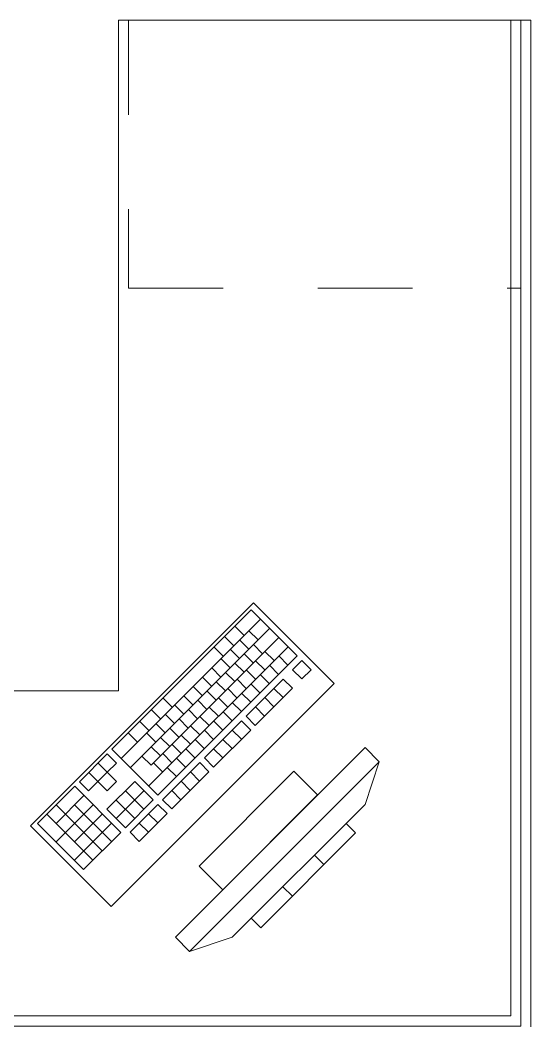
# Model space of a CAD drawing. Header units: inches. Extents: x -38 to 5698, y -33 to 92.
# Drawn here: x 224.433 to 225.195, y 34.992 to 36.485 of the extents above; entities that cross this region are included whole.
import ezdxf

# ---------------------------------------------------------------- set-up
doc = ezdxf.new("R2010")
doc.units = ezdxf.units.IN
doc.header["$MEASUREMENT"] = 0
doc.linetypes.add('Rayas', pattern=[0.282222, 0.141111, -0.141111])
doc.layers.add('Interior - Mobiliario', color=7, linetype='Continuous')

msp = doc.modelspace()

# ---------------------------------------------------------------- linework, layer by layer
at = {"layer": 'Interior - Mobiliario', "color": 175, "linetype": 'Rayas', "lineweight": 13}
for p, q in [((224.5951, 36.4847), (224.5951, 36.0847)), ((224.5951, 36.0847), (225.1801, 36.0847))]:
    msp.add_line(p, q, dxfattribs=at)
at = {"layer": 'Interior - Mobiliario', "color": 175, "linetype": 'Continuous', "lineweight": 13}
for p, q in [((225.1951, 36.4847), (225.1651, 36.4847)), ((225.1651, 36.4847), (225.1651, 34.9997)), ((225.1951, 34.9997), (225.1951, 36.4847)), ((224.7781, 35.6052), (224.5704, 35.3975)), ((224.8467, 35.5366), (224.7781, 35.6052)), ((224.7919, 35.5915), (224.5841, 35.3838)), ((224.8056, 35.5778), (224.5979, 35.37)), ((224.7539, 35.5809), (224.7676, 35.5672)), ((224.7746, 35.5742), (224.7883, 35.5604)), ((224.8193, 35.564), (224.6289, 35.3736)), ((224.7383, 35.5654), (224.7521, 35.5517)), ((224.7607, 35.5603), (224.7744, 35.5466)), ((224.7813, 35.5535), (224.7951, 35.5398)), ((224.833, 35.5503), (224.6253, 35.3426)), ((224.639, 35.3289), (224.8467, 35.5366)), ((224.7228, 35.5498), (224.7365, 35.5361)), ((224.7469, 35.5465), (224.7606, 35.5327)), ((224.7675, 35.5397), (224.7812, 35.526)), ((224.7985, 35.5433), (224.8122, 35.5296)), ((224.8192, 35.5365), (224.8329, 35.5228)), ((224.733, 35.5326), (224.7467, 35.5189)), ((224.7536, 35.5258), (224.7674, 35.5121)), ((224.7847, 35.5294), (224.7984, 35.5157)), ((224.8053, 35.5226), (224.819, 35.5089)), ((224.8536, 35.5298), (224.8397, 35.5159)), ((224.8673, 35.516), (224.8536, 35.5298)), ((224.7192, 35.5188), (224.7329, 35.5051)), ((224.7398, 35.512), (224.7535, 35.4983)), ((224.7708, 35.5156), (224.7845, 35.5019)), ((224.7915, 35.5088), (224.8052, 35.4951)), ((224.8397, 35.5159), (224.8534, 35.5022)), ((224.8534, 35.5022), (224.8673, 35.516)), ((224.7053, 35.5049), (224.719, 35.4912)), ((224.726, 35.4981), (224.7397, 35.4844)), ((224.757, 35.5017), (224.7707, 35.488)), ((224.8259, 35.5021), (224.7705, 35.4467)), ((224.7776, 35.4949), (224.7913, 35.4812)), ((224.8396, 35.4883), (224.8259, 35.5021)), ((224.6776, 35.4772), (224.6913, 35.4635)), ((224.6915, 35.4911), (224.7052, 35.4774)), ((224.7121, 35.4843), (224.7258, 35.4706)), ((224.7431, 35.4879), (224.7568, 35.4742)), ((224.7638, 35.4811), (224.7775, 35.4674)), ((224.7842, 35.433), (224.8396, 35.4883)), ((224.812, 35.4882), (224.8257, 35.4745)), ((224.6466, 35.4736), (224.6603, 35.4599)), ((224.6638, 35.4634), (224.6775, 35.4497)), ((224.6983, 35.4704), (224.712, 35.4567)), ((224.7293, 35.474), (224.743, 35.4603)), ((224.7499, 35.4672), (224.7636, 35.4535)), ((224.7982, 35.4744), (224.8119, 35.4607)), ((224.6293, 35.4563), (224.643, 35.4426)), ((224.6499, 35.4495), (224.6636, 35.4358)), ((224.6844, 35.4566), (224.6981, 35.4429)), ((224.7154, 35.4602), (224.7291, 35.4465)), ((224.7361, 35.4534), (224.7498, 35.4397)), ((224.7843, 35.4605), (224.798, 35.4468)), ((224.612, 35.439), (224.6257, 35.4253)), ((224.6361, 35.4357), (224.6498, 35.422)), ((224.6706, 35.4427), (224.6843, 35.429)), ((224.6877, 35.4325), (224.7015, 35.4188)), ((224.7016, 35.4463), (224.7153, 35.4326)), ((224.7636, 35.4397), (224.7082, 35.3844)), ((224.7222, 35.4395), (224.7359, 35.4258)), ((224.7773, 35.426), (224.7636, 35.4397)), ((224.7705, 35.4467), (224.7842, 35.433)), ((224.5947, 35.4217), (224.6084, 35.408)), ((224.6222, 35.4218), (224.6359, 35.4081)), ((224.6567, 35.4289), (224.6704, 35.4152)), ((224.6739, 35.4186), (224.6876, 35.4049)), ((224.7084, 35.4257), (224.7221, 35.412)), ((224.7219, 35.3706), (224.7773, 35.426)), ((224.7497, 35.4259), (224.7634, 35.4122)), ((224.6429, 35.415), (224.6566, 35.4013)), ((224.66, 35.4048), (224.6738, 35.3911)), ((224.6945, 35.4118), (224.7082, 35.3981)), ((224.7359, 35.4121), (224.7496, 35.3983)), ((224.5635, 35.3905), (224.522, 35.349)), ((224.5772, 35.3768), (224.5635, 35.3905)), ((224.5704, 35.3975), (224.639, 35.3289)), ((224.6152, 35.3873), (224.6289, 35.3736)), ((224.629, 35.4012), (224.6427, 35.3875)), ((224.6462, 35.3909), (224.6599, 35.3772)), ((224.9478, 35.3999), (224.665, 35.117)), ((224.6807, 35.398), (224.6944, 35.3843)), ((224.722, 35.3982), (224.7357, 35.3845)), ((224.969, 35.3787), (224.9478, 35.3999)), ((224.5497, 35.3767), (224.5634, 35.363)), ((224.5634, 35.363), (224.5772, 35.3768)), ((224.6323, 35.3771), (224.6461, 35.3634)), ((224.7013, 35.3774), (224.6459, 35.322)), ((224.6668, 35.3842), (224.6805, 35.3704)), ((224.6862, 35.0958), (224.969, 35.3787)), ((224.715, 35.3637), (224.7013, 35.3774)), ((224.7082, 35.3844), (224.7219, 35.3706)), ((224.969, 35.3787), (224.9478, 35.315)), ((224.5358, 35.3628), (224.5495, 35.3491)), ((224.5634, 35.363), (224.5495, 35.3491)), ((224.5771, 35.3493), (224.5634, 35.363)), ((224.653, 35.3703), (224.6667, 35.3566)), ((224.6596, 35.3083), (224.715, 35.3637)), ((224.6874, 35.3636), (224.7011, 35.3499)), ((224.8417, 35.3645), (224.7003, 35.2231)), ((224.8771, 35.3292), (224.8417, 35.3645)), ((224.522, 35.349), (224.5357, 35.3353)), ((224.5357, 35.3353), (224.5495, 35.3491)), ((224.5495, 35.3491), (224.5632, 35.3354)), ((224.6047, 35.3494), (224.5631, 35.3079)), ((224.5632, 35.3354), (224.5771, 35.3493)), ((224.6321, 35.322), (224.6047, 35.3494)), ((224.6736, 35.3497), (224.6873, 35.336)), ((224.515, 35.3421), (224.4597, 35.2867)), ((224.5288, 35.3284), (224.4872, 35.2868)), ((224.5836, 35.2735), (224.515, 35.3421)), ((224.6184, 35.3357), (224.5768, 35.2941)), ((224.5908, 35.3356), (224.6182, 35.3081)), ((224.6597, 35.3359), (224.6734, 35.3222)), ((224.7357, 35.1877), (224.8771, 35.3292)), ((224.5425, 35.3146), (224.4871, 35.2593)), ((224.4874, 35.3144), (224.5559, 35.2458)), ((224.5149, 35.3145), (224.5698, 35.2597)), ((224.577, 35.3217), (224.6044, 35.2943)), ((224.5905, 35.2804), (224.6321, 35.322)), ((224.6389, 35.3151), (224.5974, 35.2736)), ((224.6526, 35.3014), (224.6389, 35.3151)), ((224.6459, 35.322), (224.6596, 35.3083)), ((224.9478, 35.315), (224.7498, 35.117)), ((224.4735, 35.3005), (224.5421, 35.232)), ((224.5562, 35.3009), (224.5146, 35.2594)), ((224.5631, 35.3079), (224.5905, 35.2804)), ((224.6111, 35.2599), (224.6526, 35.3014)), ((224.6251, 35.3013), (224.6388, 35.2876)), ((224.4597, 35.2867), (224.5282, 35.2181)), ((224.5699, 35.2872), (224.5145, 35.2318)), ((224.6112, 35.2874), (224.625, 35.2737)), ((224.9195, 35.2867), (224.7781, 35.1453)), ((224.9337, 35.2726), (224.9195, 35.2867)), ((224.5282, 35.2181), (224.5836, 35.2735)), ((224.5974, 35.2736), (224.6111, 35.2599)), ((224.7922, 35.1312), (224.9337, 35.2726)), ((224.8724, 35.2396), (224.8865, 35.2254)), ((224.7003, 35.2231), (224.7357, 35.1877)), ((224.8252, 35.1924), (224.8394, 35.1783)), ((224.7781, 35.1453), (224.7922, 35.1312)), ((224.665, 35.117), (224.6862, 35.0958)), ((224.6862, 35.0958), (224.7498, 35.117)), ((225.1651, 34.9997), (223.8801, 34.9997)), ((225.1951, 34.9697), (225.1951, 34.9997))]:
    msp.add_line(p, q, dxfattribs=at)
at = {"layer": 'Interior - Mobiliario', "color": 175, "linetype": 'Continuous', "lineweight": 13, "flags": 128}
for points in [[(225.1801, 34.9847), (225.1801, 36.4847), (224.5801, 36.4847), (224.5801, 35.4847), (223.8801, 35.4847), (223.8801, 34.9847)], [(224.9019, 35.4953), (224.7816, 35.6155), (224.4493, 35.2832), (224.5695, 35.163)]]:
    msp.add_lwpolyline(points, close=True, dxfattribs=at)

doc.saveas('drawing.dxf')
